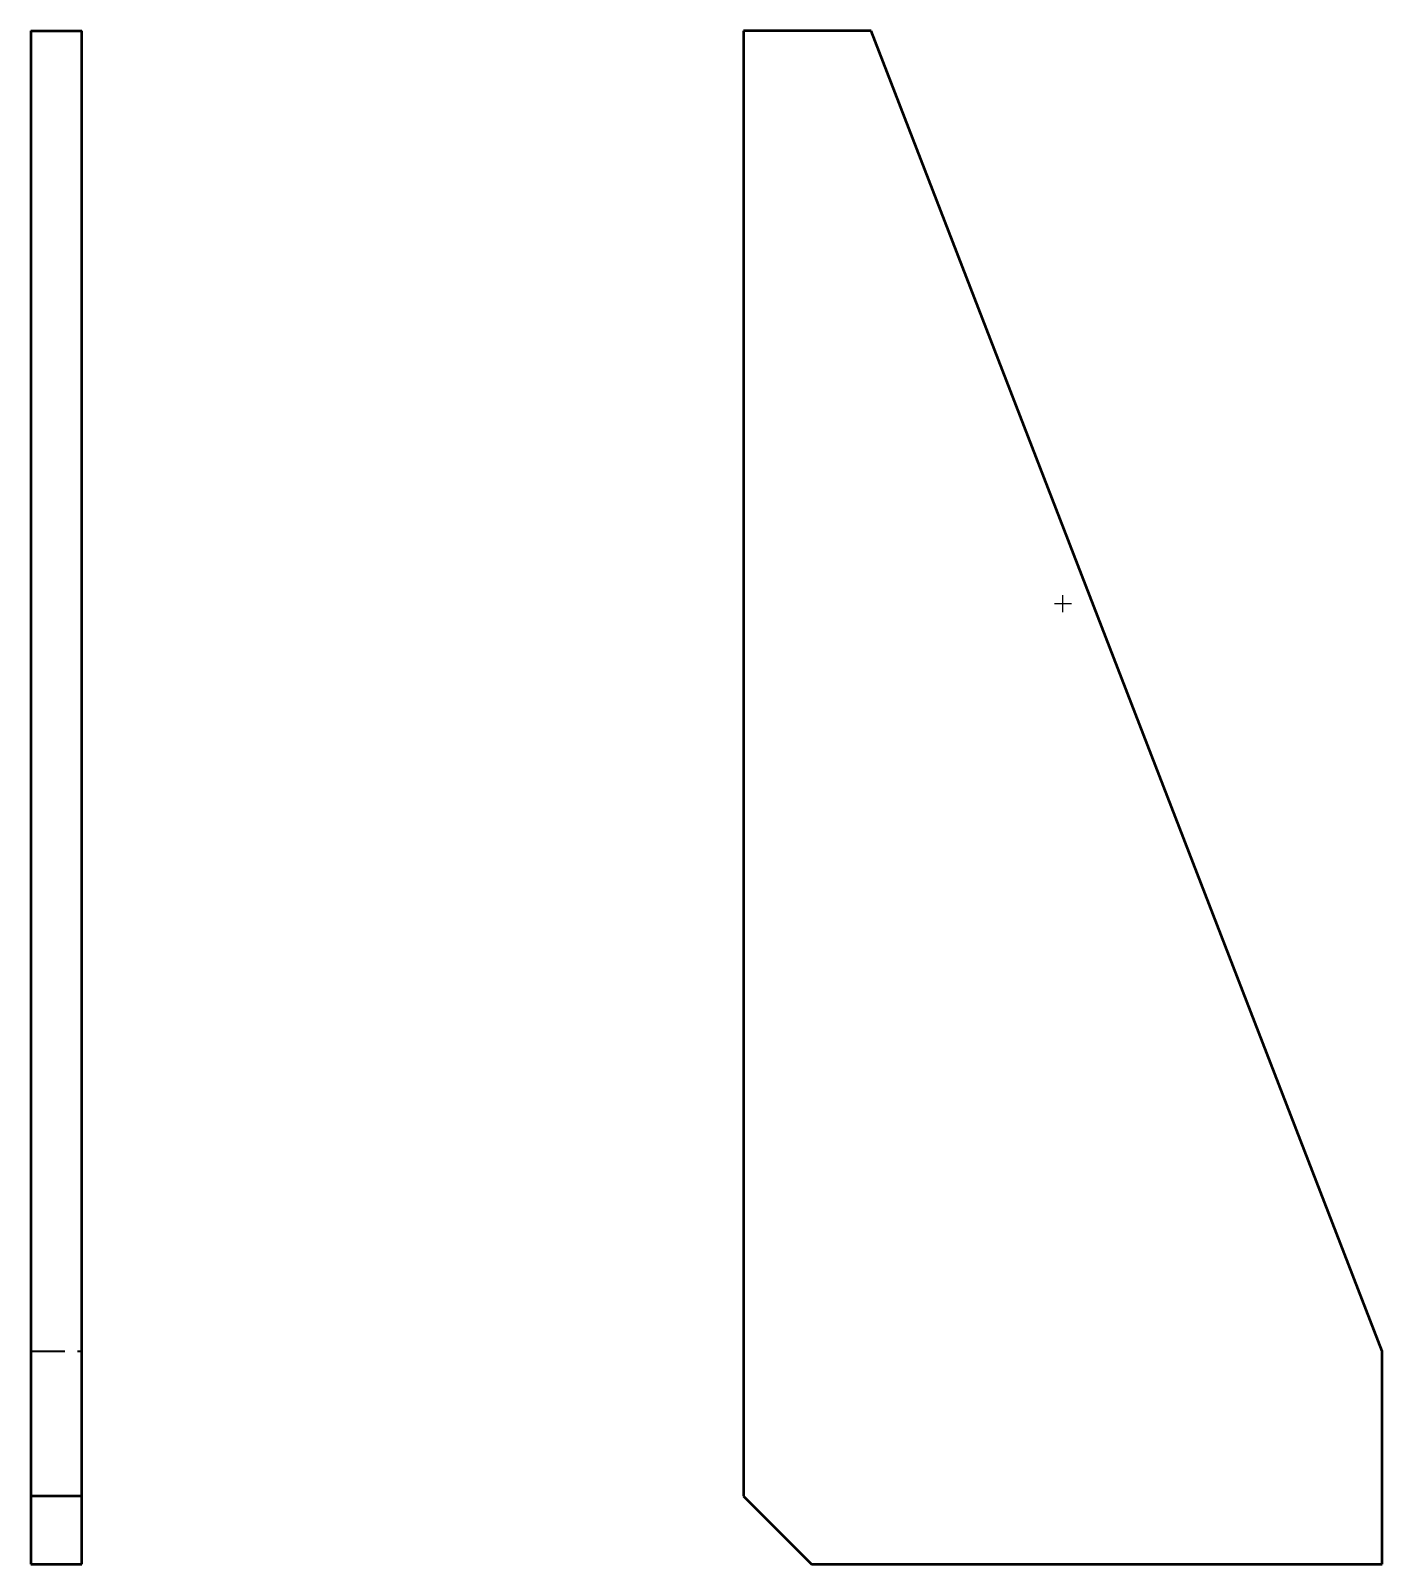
# Model space of a CAD drawing. Header units: millimetres. Extents: x 1207 to 3307, y 1322 to 3415.
# Drawn here: x 3005.3 to 3164, y 1700.6 to 1880.6 of the extents above.
import ezdxf

# ---------------------------------------------------------------- set-up
doc = ezdxf.new("R2010")
doc.units = ezdxf.units.MM
doc.header["$PDMODE"] = 2
doc.linetypes.add('JIS_02_4.0', pattern=[5.5, 4, -1.5])
doc.layers.add('外形線', color=7, linetype='Continuous', lineweight=50)
doc.layers.add('隠線', color=6, linetype='JIS_02_4.0', lineweight=35)

msp = doc.modelspace()

# ---------------------------------------------------------------- linework, layer by layer
msp.add_point((3126.5, 1813.38))
at = {"layer": '外形線'}
for p, q in [((3005.34, 1880.62), (3005.34, 1708.62)), ((3005.34, 1880.62), (3011.34, 1880.62)), ((3011.34, 1708.62), (3011.34, 1880.62)), ((3089, 1880.62), (3089, 1708.62)), ((3104, 1880.62), (3089, 1880.62)), ((3164, 1725.62), (3104, 1880.62)), ((3164, 1700.62), (3164, 1725.62)), ((3005.34, 1708.62), (3005.34, 1700.62)), ((3011.34, 1708.62), (3005.34, 1708.62)), ((3011.34, 1700.62), (3011.34, 1708.62)), ((3089, 1708.62), (3097, 1700.62)), ((3005.34, 1700.62), (3011.34, 1700.62)), ((3097, 1700.62), (3164, 1700.62))]:
    msp.add_line(p, q, dxfattribs=at)
at = {"layer": '隠線'}
msp.add_line((3005.34, 1725.62), (3011.34, 1725.62), dxfattribs=at)

doc.saveas('drawing.dxf')
